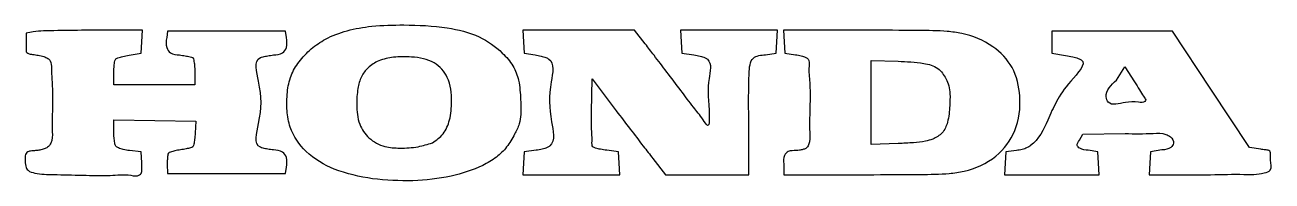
# Model space of a CAD drawing. Extents: x 0.64 to 6.57, y 7.02 to 7.76.
import ezdxf

# ---------------------------------------------------------------- set-up
doc = ezdxf.new("R2010")
doc.units = 0
doc.layers.add('Layer_1', color=7, linetype='CONTINUOUS')

msp = doc.modelspace()

# ---------------------------------------------------------------- linework, layer by layer
at = {"layer": 'Layer_1', "color": 7}
for points in [[(0.646577, 7.723957), (0.646577, 7.635044)], [(1.136905, 7.619798), (1.194196, 7.628826), (1.197345, 7.68346), (1.200493, 7.738094), (0.929116, 7.738094)], [(1.885112, 7.702981), (1.881695, 7.732886), (1.600445, 7.732886), (1.319195, 7.732886), (1.315777, 7.702981)], [(3.592526, 7.672991), (3.541361, 7.738095), (3.276089, 7.738095), (3.010816, 7.738095), (3.013964, 7.683604), (3.017113, 7.629113), (3.068882, 7.620479)], [(4.164963, 7.62177), (4.215042, 7.628889), (4.218192, 7.683492), (4.221341, 7.738095), (3.991086, 7.738095), (3.76083, 7.738095), (3.76398, 7.683507), (3.76713, 7.628919), (3.823943, 7.620787)], [(4.644586, 7.738097), (4.250397, 7.738097), (4.253546, 7.683494), (4.256696, 7.628891), (4.307772, 7.621629)], [(6.520673, 7.171528), (6.466942, 7.180806), (6.283694, 7.456847), (6.100446, 7.732889), (5.813988, 7.732889), (5.52753, 7.732889), (5.52753, 7.680836), (5.52753, 7.628783), (5.592244, 7.618336)], [(1.449403, 7.539563), (1.449403, 7.477678), (1.256695, 7.477678), (1.063986, 7.477678), (1.064148, 7.532365)], [(4.795759, 7.198619), (4.668155, 7.193916), (4.668155, 7.394347), (4.668155, 7.594779), (4.795759, 7.590076)], [(5.834834, 7.501093), (5.874659, 7.564079), (5.920465, 7.492233)], [(3.337156, 7.349418), (3.340042, 7.506012), (3.454626, 7.354685)], [(1.064148, 7.256554), (1.063986, 7.311472), (1.259299, 7.308637), (1.454611, 7.305802), (1.451458, 7.248511)], [(3.629321, 7.126977), (3.689432, 7.050595), (3.887133, 7.050595), (4.084834, 7.050595), (4.084834, 7.320153)], [(5.658409, 7.21525), (5.674146, 7.243305), (5.875565, 7.246139)], [(1.1973, 7.106589), (1.194197, 7.15997), (1.138916, 7.165524)], [(3.013964, 7.105283), (3.01083, 7.050595), (3.241085, 7.050595), (3.471341, 7.050595), (3.468191, 7.105283), (3.465041, 7.15997), (3.409277, 7.166776)], [(3.073191, 7.166815), (3.017113, 7.15997), (3.013964, 7.105283)], [(5.358379, 7.165673), (5.30878, 7.159972), (5.30563, 7.105285), (5.302488, 7.050596), (5.527535, 7.050596), (5.752583, 7.050596), (5.749433, 7.105041), (5.746283, 7.159485), (5.700574, 7.167243)], [(6.050971, 7.168526), (5.996283, 7.159865), (5.993134, 7.105231), (5.989984, 7.050597), (6.282196, 7.050597)], [(1.318547, 7.100019), (1.319195, 7.055802), (1.600445, 7.055802), (1.881695, 7.055802), (1.885112, 7.085707)], [(4.251488, 7.101566), (4.251485, 7.050597), (4.648419, 7.050597)]]:
    msp.add_lwpolyline(points, dxfattribs=at)
for points in [[(0.646577, 7.723957)], [(5.974078, 7.407366)], [(2.579613, 7.202261)], [(4.960296, 7.219289)], [(4.251488, 7.101566)], [(0.915551, 7.048173)], [(2.295164, 7.030517)], [(6.282196, 7.050597)]]:
    msp.add_lwpolyline(points, close=True, dxfattribs=at)
for points, knots in [([(0.929116, 7.738094), (0.879001, 7.737219), (0.796432, 7.735776), (0.701433, 7.735509), (0.65808, 7.72638), (0.646577, 7.723957)], [0, 0, 0, 0, 0.150588, 0.24811, 0.28333, 0.28333, 0.28333, 0.28333]), ([(2.295164, 7.030517), (2.35921, 7.025451), (2.484113, 7.015572), (2.66181, 7.037663), (2.796143, 7.079279), (2.88379, 7.130897), (2.936572, 7.181277), (2.968743, 7.237784), (2.994367, 7.289118), (3.003271, 7.345379), (2.999049, 7.414755), (2.995469, 7.493833), (2.965728, 7.572337), (2.902104, 7.64522), (2.798956, 7.717767), (2.634716, 7.757752), (2.462293, 7.764674), (2.3022, 7.761299), (2.175871, 7.739875), (2.077772, 7.703089), (2.000826, 7.650733), (1.945165, 7.591635), (1.902493, 7.52199), (1.887514, 7.440691), (1.88588, 7.357791), (1.902264, 7.255803), (1.977489, 7.14861), (2.119437, 7.064177), (2.233313, 7.042364), (2.295164, 7.030517)], [0, 0, 0, 0, 0.192306, 0.375035, 0.533912, 0.61018, 0.678476, 0.749851, 0.8043, 0.849409, 0.918645, 1.012665, 1.085545, 1.165314, 1.299513, 1.456997, 1.664026, 1.816995, 1.936459, 2.046861, 2.128391, 2.213404, 2.28903, 2.369706, 2.457607, 2.537725, 2.675548, 2.833563, 3.021417, 3.021417, 3.021417, 3.021417]), ([(4.648419, 7.050597), (4.732771, 7.050878), (4.862976, 7.051311), (5.017118, 7.052968), (5.141763, 7.068967), (5.264828, 7.12516), (5.365864, 7.260061), (5.383498, 7.416226), (5.350296, 7.564341), (5.244631, 7.672812), (5.129162, 7.720626), (5.007237, 7.735822), (4.855488, 7.737285), (4.727089, 7.737779), (4.644586, 7.738097)], [0, 0, 0, 0, 0.253158, 0.390771, 0.461773, 0.629702, 0.780412, 0.945517, 1.086371, 1.22128, 1.382044, 1.451458, 1.589193, 1.836781, 1.836781, 1.836781, 1.836781]), ([(1.315777, 7.702981), (1.313222, 7.686863), (1.309007, 7.660278), (1.334918, 7.623521), (1.371623, 7.621172), (1.402978, 7.616967), (1.422939, 7.612079), (1.440952, 7.609807), (1.445716, 7.591525), (1.448701, 7.5695), (1.44915, 7.550362), (1.449403, 7.539563)], [0, 0, 0, 0, 0.047216, 0.077874, 0.121893, 0.150017, 0.172975, 0.185931, 0.198653, 0.223415, 0.255478, 0.255478, 0.255478, 0.255478]), ([(1.885112, 7.085707), (1.887664, 7.101822), (1.891874, 7.1284), (1.865995, 7.165199), (1.82915, 7.167364), (1.798153, 7.172038), (1.777351, 7.175828), (1.727694, 7.189891), (1.768819, 7.345904), (1.768819, 7.442785), (1.727694, 7.598798), (1.777351, 7.612861), (1.798153, 7.616651), (1.82915, 7.621324), (1.865995, 7.62349), (1.891874, 7.660289), (1.887664, 7.686867), (1.885112, 7.702981)], [0, 0, 0, 0, 0.047216, 0.077874, 0.121892, 0.150016, 0.172975, 0.18593, 0.298811, 0.500557, 0.613438, 0.626393, 0.649352, 0.677476, 0.721495, 0.752153, 0.799369, 0.799369, 0.799369, 0.799369]), ([(3.823943, 7.620787), (3.833889, 7.618992), (3.851883, 7.615744), (3.874053, 7.60975), (3.912784, 7.586369), (3.885153, 7.473574), (3.894102, 7.413983), (3.90056, 7.260129), (3.857466, 7.329546), (3.818089, 7.375074), (3.75947, 7.455247), (3.697347, 7.536401), (3.640961, 7.610565), (3.606523, 7.654951), (3.592526, 7.672991)], [0, 0, 0, 0, 0.030301, 0.054815, 0.068899, 0.161209, 0.311454, 0.383938, 0.417431, 0.492521, 0.592954, 0.702921, 0.803006, 0.871543, 0.871543, 0.871543, 0.871543]), ([(0.646577, 7.635044), (0.649523, 7.632637), (0.658401, 7.625381), (0.679558, 7.623258), (0.704595, 7.618943), (0.729605, 7.614112), (0.749754, 7.605859), (0.768148, 7.588148), (0.765937, 7.542861), (0.772729, 7.476087), (0.772926, 7.373742), (0.769194, 7.28193), (0.77355, 7.20832), (0.751966, 7.181236), (0.731963, 7.172468), (0.712698, 7.166725), (0.690817, 7.165042), (0.670338, 7.163827), (0.651431, 7.15962), (0.640628, 7.143179), (0.644486, 7.119769), (0.640962, 7.093527), (0.657148, 7.065677), (0.707421, 7.052946), (0.793333, 7.050796), (0.91317, 7.048799), (1.037174, 7.043685), (1.123536, 7.054597), (1.179365, 7.040507), (1.197201, 7.058897), (1.197914, 7.080149), (1.197534, 7.096503), (1.1973, 7.106589)], [0, 0, 0, 0, 0.011257, 0.033928, 0.061089, 0.088489, 0.109896, 0.125875, 0.161409, 0.235346, 0.333487, 0.463743, 0.51827, 0.543393, 0.56166, 0.583051, 0.603541, 0.626964, 0.645723, 0.658127, 0.681776, 0.713833, 0.736209, 0.77106, 0.860299, 0.998331, 1.130048, 1.227528, 1.269698, 1.280438, 1.299513, 1.330198, 1.330198, 1.330198, 1.330198]), ([(1.064148, 7.532365), (1.064311, 7.542177), (1.064609, 7.560079), (1.06767, 7.581582), (1.069877, 7.600355), (1.08741, 7.60791), (1.108611, 7.614617), (1.126809, 7.61795), (1.136905, 7.619798)], [0, 0, 0, 0, 0.029193, 0.053265, 0.06728, 0.081028, 0.105537, 0.136074, 0.136074, 0.136074, 0.136074]), ([(2.579613, 7.202261), (2.557252, 7.1953), (2.506909, 7.179628), (2.430185, 7.175747), (2.348119, 7.181127), (2.275108, 7.218966), (2.225372, 7.294053), (2.218554, 7.379007), (2.222092, 7.455259), (2.238624, 7.516585), (2.27318, 7.563848), (2.327134, 7.596751), (2.399392, 7.61247), (2.488771, 7.612941), (2.588703, 7.596165), (2.66459, 7.510066), (2.674031, 7.407438), (2.666594, 7.315915), (2.63691, 7.242241), (2.59815, 7.215196), (2.579613, 7.202261)], [0, 0, 0, 0, 0.070023, 0.157648, 0.228724, 0.314952, 0.393519, 0.487896, 0.564588, 0.622918, 0.675454, 0.736093, 0.80816, 0.894164, 1.005542, 1.098491, 1.214622, 1.302942, 1.375582, 1.442168, 1.442168, 1.442168, 1.442168]), ([(3.068882, 7.620479), (3.078237, 7.61866), (3.095608, 7.615282), (3.117315, 7.609106), (3.164134, 7.588323), (3.133053, 7.449872), (3.135496, 7.341311), (3.167843, 7.206084), (3.1233, 7.177251), (3.100941, 7.17137), (3.083038, 7.168431), (3.073191, 7.166815)], [0, 0, 0, 0, 0.028514, 0.05295, 0.068326, 0.176443, 0.367193, 0.482422, 0.496962, 0.521465, 0.551411, 0.551411, 0.551411, 0.551411]), ([(4.084834, 7.320153), (4.084302, 7.385909), (4.083573, 7.475988), (4.091235, 7.614494), (4.142573, 7.61956), (4.164963, 7.62177)], [0, 0, 0, 0, 0.210333, 0.288135, 0.348312, 0.348312, 0.348312, 0.348312]), ([(4.307772, 7.621629), (4.316824, 7.619984), (4.333368, 7.616977), (4.353434, 7.610616), (4.375323, 7.597788), (4.368593, 7.549163), (4.377643, 7.482555), (4.376723, 7.374976), (4.372568, 7.278306), (4.378459, 7.203945), (4.359542, 7.175521), (4.341869, 7.170196), (4.326539, 7.166289), (4.303227, 7.164197), (4.274639, 7.167484), (4.249233, 7.138474), (4.250627, 7.115652), (4.251488, 7.101566)], [0, 0, 0, 0, 0.027476, 0.050215, 0.064038, 0.098624, 0.175503, 0.2782, 0.413899, 0.471852, 0.494051, 0.508784, 0.525766, 0.541629, 0.579432, 0.604736, 0.645539, 0.645539, 0.645539, 0.645539]), ([(5.592244, 7.618336), (5.603652, 7.616218), (5.624239, 7.612396), (5.648811, 7.60627), (5.70065, 7.583994), (5.564913, 7.449258), (5.522843, 7.33945), (5.461904, 7.211543), (5.408155, 7.17741), (5.3851, 7.170147), (5.367545, 7.167207), (5.358379, 7.165673)], [0, 0, 0, 0, 0.03461, 0.062453, 0.077846, 0.191205, 0.407084, 0.553001, 0.571364, 0.596895, 0.624787, 0.624787, 0.624787, 0.624787]), ([(4.795759, 7.590076), (4.836035, 7.588674), (4.899978, 7.586449), (4.986564, 7.56435), (5.020541, 7.515441), (5.038916, 7.47382), (5.043897, 7.429688), (5.040845, 7.371493), (5.036442, 7.307586), (5.010078, 7.24584), (4.97673, 7.228054), (4.960296, 7.219289)], [0, 0, 0, 0, 0.121962, 0.19363, 0.254914, 0.2919, 0.32989, 0.386489, 0.466678, 0.522646, 0.577024, 0.577024, 0.577024, 0.577024]), ([(5.974078, 7.407366), (5.972771, 7.404488), (5.967072, 7.391932), (5.924713, 7.397916), (5.876178, 7.39865), (5.800384, 7.373006), (5.77508, 7.445816), (5.808737, 7.476952), (5.834834, 7.501093)], [0, 0, 0, 0, 0.009039, 0.039443, 0.102182, 0.183122, 0.210273, 0.303992, 0.303992, 0.303992, 0.303992]), ([(5.920465, 7.492233), (5.928515, 7.479577), (5.943017, 7.456778), (5.960944, 7.428523), (5.970681, 7.412838), (5.974078, 7.407366)], [0, 0, 0, 0, 0.044998, 0.081061, 0.100383, 0.100383, 0.100383, 0.100383]), ([(3.409277, 7.166776), (3.399358, 7.168182), (3.381373, 7.170731), (3.360255, 7.176112), (3.337535, 7.183261), (3.341297, 7.223617), (3.33505, 7.274587), (3.336389, 7.322153), (3.337156, 7.349418)], [0, 0, 0, 0, 0.029788, 0.054008, 0.067768, 0.094431, 0.154173, 0.234407, 0.234407, 0.234407, 0.234407]), ([(3.454626, 7.354685), (3.476592, 7.325774), (3.51935, 7.269497), (3.577513, 7.19354), (3.613972, 7.146697), (3.629321, 7.126977)], [0, 0, 0, 0, 0.108927, 0.212035, 0.287003, 0.287003, 0.287003, 0.287003]), ([(1.138916, 7.165524), (1.128874, 7.166882), (1.110848, 7.169321), (1.089, 7.17567), (1.071817, 7.18526), (1.068468, 7.205096), (1.064824, 7.228033), (1.064385, 7.246564), (1.064148, 7.256554)], [0, 0, 0, 0, 0.030242, 0.054286, 0.069228, 0.085217, 0.110682, 0.140471, 0.140471, 0.140471, 0.140471]), ([(1.451458, 7.248511), (1.450778, 7.238418), (1.449563, 7.220368), (1.445689, 7.199552), (1.442524, 7.181943), (1.425884, 7.177741), (1.406877, 7.172613), (1.381344, 7.16895), (1.356005, 7.165005), (1.337495, 7.15986), (1.32208, 7.154608), (1.32062, 7.139344), (1.318506, 7.122284), (1.318532, 7.107926), (1.318547, 7.100019)], [0, 0, 0, 0, 0.030031, 0.053707, 0.066207, 0.078176, 0.100134, 0.127587, 0.15482, 0.176248, 0.187646, 0.198554, 0.217717, 0.24121, 0.24121, 0.24121, 0.24121]), ([(5.875565, 7.246139), (5.919734, 7.245641), (5.983818, 7.244917), (6.059775, 7.249554), (6.094603, 7.230775), (6.112833, 7.202971), (6.089671, 7.171763), (6.066289, 7.169807), (6.050971, 7.168526)], [0, 0, 0, 0, 0.134167, 0.19466, 0.21881, 0.252902, 0.276146, 0.3203, 0.3203, 0.3203, 0.3203]), ([(4.960296, 7.219289), (4.948698, 7.215909), (4.919103, 7.207285), (4.863641, 7.202166), (4.820364, 7.199905), (4.795759, 7.198619)], [0, 0, 0, 0, 0.03618, 0.092322, 0.16631, 0.16631, 0.16631, 0.16631]), ([(5.700574, 7.167243), (5.686367, 7.167793), (5.666151, 7.168576), (5.641639, 7.19208), (5.652067, 7.206487), (5.658409, 7.21525)], [0, 0, 0, 0, 0.041945, 0.059682, 0.087219, 0.087219, 0.087219, 0.087219]), ([(6.282194, 7.050597), (6.3358, 7.051848), (6.422147, 7.053862), (6.513752, 7.050009), (6.578146, 7.071077), (6.566733, 7.115893), (6.566243, 7.142373), (6.568076, 7.159568), (6.557473, 7.16811), (6.540882, 7.168173), (6.52793, 7.170323), (6.520673, 7.171528)], [0, 0, 0, 0, 0.158965, 0.256061, 0.287725, 0.335231, 0.36419, 0.374001, 0.383244, 0.400607, 0.42273, 0.42273, 0.42273, 0.42273])]:
    msp.add_open_spline(points, degree=3, knots=knots, dxfattribs=at)

doc.saveas('drawing.dxf')
